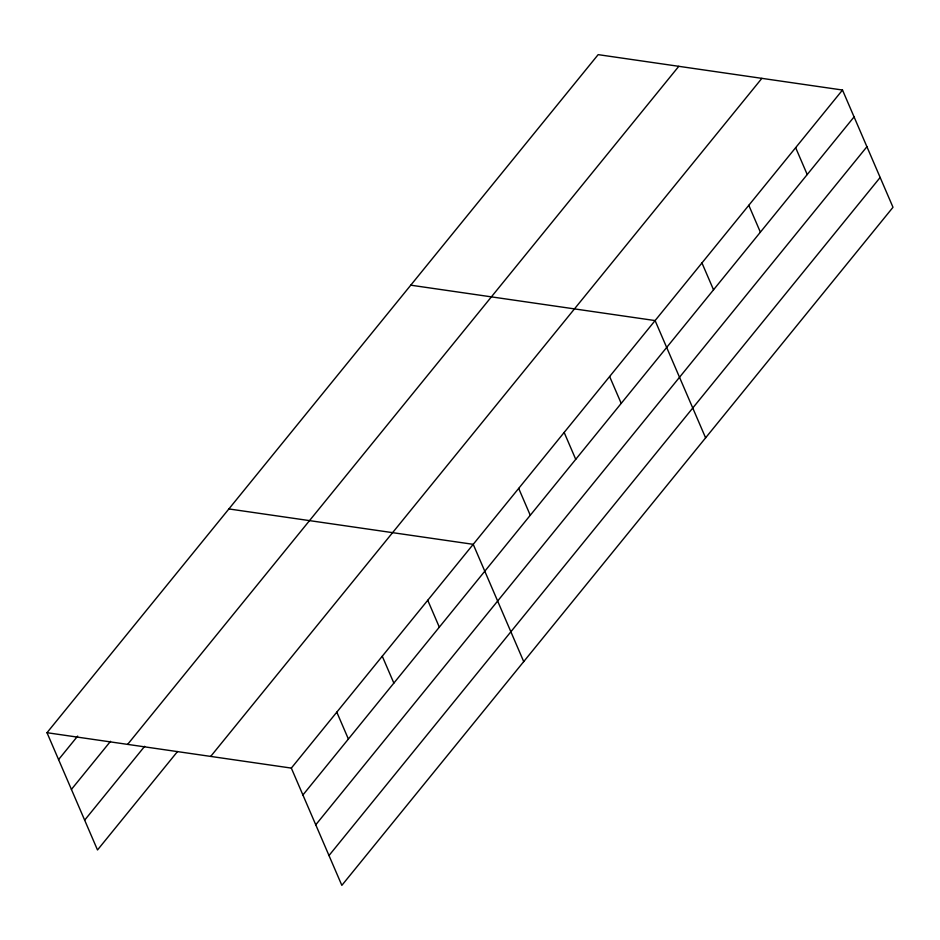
<?xml version="1.0" encoding="UTF-8"?>
<svg xmlns="http://www.w3.org/2000/svg" width="940" height="940" viewBox="0 0 940 940"><rect width="100%" height="100%" fill="white"/><g stroke="black" fill="none" stroke-linecap="round" stroke-linejoin="round"><path stroke-width="1.41" d="M47 732.707L598.157 54.638L842.499 90.029L893 207.293L341.843 885.363L291.329 768.098L47 732.707L97.502 849.971L177.531 751.518M58.574 759.591L77.679 736.091M71.416 789.412L110.532 741.308M127.629 744.386L678.798 66.317M84.659 820.15L144.678 746.301M210.701 756.418L761.87 78.349M291.329 768.098L842.499 90.029M302.915 794.982L854.072 116.901M315.758 824.803L866.915 146.734M328.988 855.541L880.157 177.472M410.768 285.184L655.098 320.575L705.599 437.84M228.878 508.94L473.22 544.331L523.721 661.607M795.651 147.662L807.225 174.546M748.804 205.296L760.378 232.18M701.945 262.93L713.53 289.814M609.625 376.517L621.211 403.389M564.164 432.447L575.738 459.331M518.692 488.389L530.266 515.273M427.747 600.272L439.321 627.156M382.274 656.214L393.848 683.098M336.802 712.156L348.387 739.04"/></g></svg>
